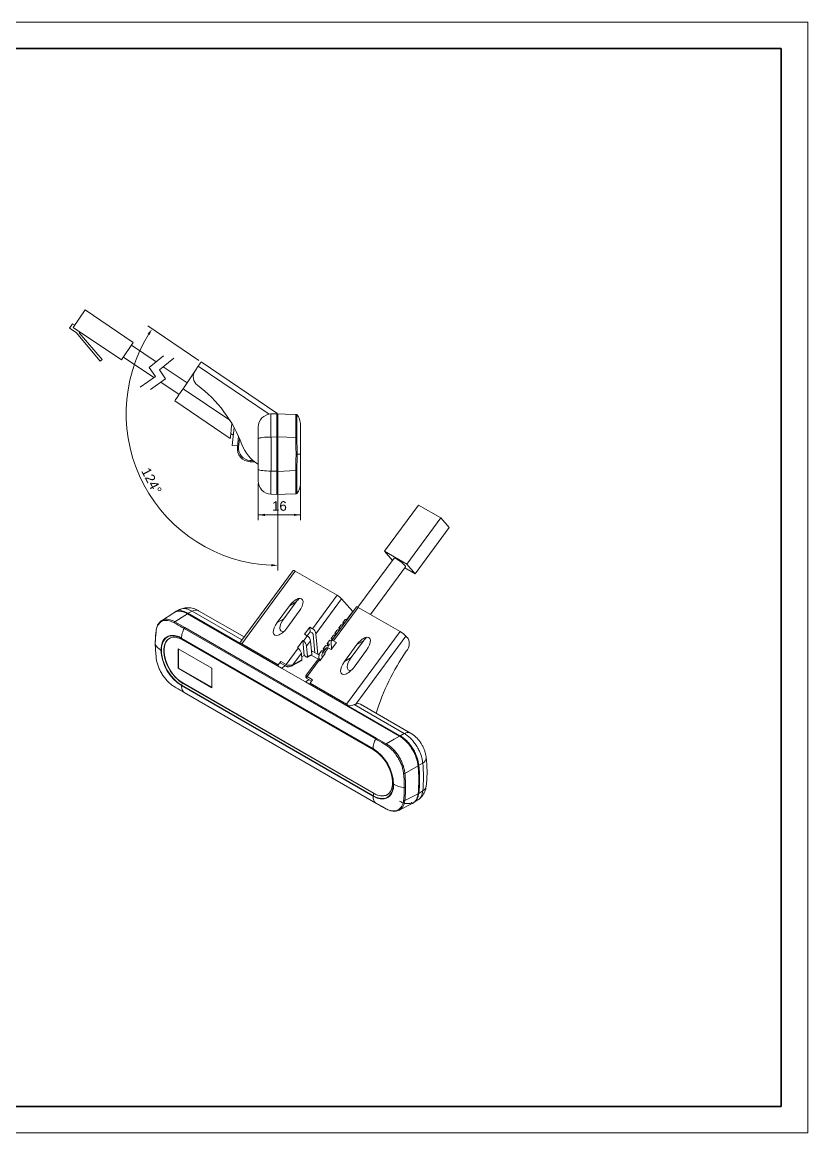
# Model space of a CAD drawing. Header units: millimetres. Extents: x -297 to 297, y -210 to 210.
# Drawn here: x 0 to 297, y -210 to 210 of the extents above; entities that cross this region are included whole.
import ezdxf

# ---------------------------------------------------------------- set-up
doc = ezdxf.new("R2010")
doc.units = ezdxf.units.MM
doc.layers.get('0').update_dxf_attribs({"lineweight": 20})
doc.layers.add('粗实线层', color=7, linetype='Continuous', lineweight=35)
doc.layers.add('细实线层', color=7, linetype='Continuous', lineweight=18)
doc.styles.add('标准', font='')
doc.styles.get('标准').set_extended_font_data('arial')
doc.dimstyles.new('标准$0', dxfattribs={"dimscale": 1.5, "dimtxt": 2.4, "dimasz": 2.5, "dimexe": 2, "dimexo": 1, "dimgap": 1.5, "dimtad": 1, "dimdec": 1, "dimdsep": 46, "dimtxsty": '标准', "dimcen": 2.5, "dimdle": 5, "dimclre": 256, "dimclrt": 7, "dimadec": 0, "dimazin": 0, "dimtfac": 0.714286, "dimtdec": 1, "dimtmove": 0, "dimatfit": 3, "dimfxl": 0, "dimtolj": 1, "dimarcsym": 0})

# ---------------------------------------------------------------- blocks, each defined once
blk = doc.blocks.new('*X5')
at = {"linetype": 'Continuous', "lineweight": 20}
for points in [[(89.24, 23.68), (91.74, 24.1), (91.74, 23.27)], [(105.24, 23.68), (102.74, 24.1), (102.74, 23.27)]]:
    blk.add_hatch(color=0, dxfattribs=at).paths.add_polyline_path(points, flags=0)
for p, q in [((89.24, 35.51), (89.24, 21.68)), ((105.24, 34.68), (105.24, 21.68))]:
    blk.add_line(p, q, dxfattribs=at)
at = {"color": 0, "linetype": 'Continuous', "lineweight": 20}
blk.add_line((89.24, 23.68), (105.24, 23.68), dxfattribs=at)
at = {"color": 7, "linetype": 'Continuous', "lineweight": 20, "insert": (97.24, 27.02), "char_height": 3.6, "width": 9.6366, "attachment_point": 5, "style": '标准'}
blk.add_mtext('16', dxfattribs=at)
blk = doc.blocks.new('$CAXA_FRAME_13B17AC1$')
at = {"layer": '粗实线层'}
for p, q in [((287, 200), (-287, 200)), ((287, -200), (287, 200)), ((-287, -200), (287, -200))]:
    blk.add_line(p, q, dxfattribs=at)
at = {"layer": '细实线层'}
for p, q in [((297, 210), (-297, 210)), ((297, -210), (297, 210)), ((-297, -210), (297, -210))]:
    blk.add_line(p, q, dxfattribs=at)

msp = doc.modelspace()

# ---------------------------------------------------------------- hatches: boundary and pattern name
at = {"linetype": 'Continuous'}
for points in [[(47.39, 92.14), (48.09, 91.69), (49.09, 94.01)], [(94.15, 5.06), (94.13, 4.23), (96.64, 4.59)]]:
    msp.add_hatch(color=7, dxfattribs=at).paths.add_polyline_path(points, flags=0)

# ---------------------------------------------------------------- linework, layer by layer
at = {"color": 7, "linetype": 'Continuous', "lineweight": 20}
for p, q in [((19.29, 94.57), (23.76, 101.2)), ((23.76, 101.2), (42, 88.9)), ((19.02, 95.96), (17.9, 94.3)), ((17.9, 94.3), (20.39, 92.62)), ((19.85, 95.4), (19.02, 95.96)), ((19.29, 94.57), (37.53, 82.27)), ((20.39, 92.62), (29.44, 81.82)), ((21.5, 92.48), (21.78, 92.89)), ((30.21, 82.46), (21.5, 92.48)), ((37.53, 82.27), (42, 88.9)), ((50.62, 81.52), (41.28, 87.82)), ((29.44, 81.82), (30.21, 82.46)), ((38.26, 83.35), (49.76, 75.59)), ((53.46, 83.77), (48, 79.44)), ((57.31, 82.91), (51.85, 78.57)), ((65.35, 78.15), (66.5, 79.86)), ((93.32, 61.77), (66.5, 79.86)), ((67.62, 81.51), (96.24, 62.21)), ((50.36, 76.01), (44.65, 71.95)), ((48, 79.44), (50.36, 76.01)), ((51.85, 78.57), (54.2, 75.15)), ((62.31, 73.64), (53.3, 79.72)), ((60.8, 71.4), (65.35, 78.15)), ((54.2, 75.15), (48.49, 71.08)), ((52.36, 73.83), (59.29, 69.16)), ((78.5, 59.46), (60.8, 71.4)), ((57.67, 66.76), (78.68, 52.59)), ((94.06, 61.85), (96.24, 61.93)), ((96.24, 61.93), (96.24, 62.21)), ((96.24, 61.93), (96.24, 53.21)), ((96.24, 61.93), (96.64, 61.93)), ((96.24, 61.54), (96.64, 61.54)), ((96.64, 61.93), (96.64, 53.21)), ((96.64, 61.54), (96.64, 53.17)), ((79.41, 49.96), (80.12, 56.71)), ((89.24, 56.85), (89.24, 52.49)), ((105.24, 57.68), (105.24, 46.68)), ((78.87, 54.41), (79.81, 53.77)), ((81.35, 49.31), (81.78, 53.39)), ((82.17, 52.5), (81.83, 49.26)), ((89.24, 40.88), (89.24, 52.49)), ((96.24, 53.21), (94.06, 53.11)), ((94.06, 53.11), (94.06, 40.25)), ((96.24, 53.21), (96.24, 40.16)), ((96.24, 53.17), (96.64, 53.17)), ((96.64, 40.15), (96.64, 53.21)), ((103.45, 52.92), (96.64, 53.21)), ((79.41, 49.96), (81.39, 49.75)), ((103.93, 46.68), (105.24, 46.68)), ((105.24, 35.68), (105.24, 46.68)), ((86.15, 44.29), (87.27, 44.25)), ((87.91, 43.73), (86.15, 43.79)), ((89.24, 40.88), (89.24, 36.51)), ((94.06, 40.25), (96.24, 40.16)), ((96.24, 40.19), (96.64, 40.19)), ((96.24, 40.16), (96.24, 31.44)), ((96.64, 40.15), (103.45, 40.44)), ((96.64, 40.15), (96.64, 31.43)), ((96.24, 31.44), (94.06, 31.51)), ((96.24, 31.82), (96.64, 31.82)), ((149.82, 27.41), (136.92, 9.92)), ((149.82, 27.41), (158.31, 22.51)), ((158.31, 22.51), (145.41, 5.02)), ((158.31, 22.51), (161.47, 18.92)), ((161.47, 18.92), (148.57, 1.43)), ((136.92, 9.92), (145.41, 5.02)), ((139.97, 6.46), (136.92, 9.92)), ((140.57, 7.28), (126.91, -11.25)), ((145.41, 5.02), (148.57, 1.43)), ((102.43, 2.7), (82.59, -24.22)), ((103.25, 2.41), (83.02, -25.03)), ((103.25, 2.41), (119.09, -6.73)), ((131.62, -13.97), (144.92, 4.07)), ((148.57, 1.43), (144.65, 3.7)), ((109.79, -19.36), (119.09, -6.73)), ((120.75, -8.02), (110.97, -21.28)), ((120.75, -8.02), (124.98, -12.82)), ((59.51, -12.14), (57.89, -12.96)), ((83.86, -22.49), (66.67, -12.57)), ((101.07, -10.66), (96.35, -17.06)), ((103.6, -9.2), (98.88, -15.6)), ((101.07, -10.66), (103.6, -9.2)), ((126.4, -11.09), (116.9, -23.97)), ((127.01, -11.31), (117.71, -23.93)), ((127.01, -11.31), (142.85, -20.45)), ((57.29, -13.31), (52.63, -16.37)), ((57.76, -16.77), (61.47, -18.96)), ((62.7, -13.85), (61.96, -13.5)), ((62.43, -13.7), (98.01, -34.24)), ((96.81, -33.54), (62.7, -13.85)), ((62.7, -13.85), (62.7, -13.86)), ((64.3, -12.74), (62.71, -13.54)), ((82.35, -24.88), (62.71, -13.54)), ((83.06, -23.57), (64.3, -12.74)), ((96.35, -17.06), (98.88, -15.6)), ((100.03, -19.19), (104.75, -12.79)), ((122.1, -15.91), (121.21, -17.1)), ((122.66, -15.97), (124.98, -12.82)), ((124.98, -12.82), (125.06, -12.91)), ((133.61, -61.06), (61.2, -19.26)), ((61.47, -18.96), (133.87, -60.75)), ((108.72, -18.74), (106.73, -21.44)), ((108.89, -20.49), (107.75, -22.03)), ((108.72, -18.74), (109.79, -19.36)), ((108.89, -20.49), (108.72, -18.74)), ((108.89, -20.49), (109.6, -20.89)), ((119.13, -19.86), (118.24, -21.05)), ((120.61, -17.89), (119.72, -19.07)), ((119.73, -19.93), (119.96, -19.62)), ((121.19, -17.95), (121.43, -17.63)), ((122.62, -47.89), (142.85, -20.45)), ((55.77, -22.95), (55.67, -23.01)), ((60.25, -22.93), (132.66, -64.73)), ((60.25, -23.1), (132.66, -64.9)), ((60.25, -23.1), (60.57, -23.56)), ((132.98, -65.36), (60.57, -23.56)), ((96.81, -33), (83.02, -25.03)), ((104.06, -26.58), (106.05, -23.87)), ((106.33, -24.04), (106.05, -23.87)), ((106.59, -29.54), (106.05, -23.87)), ((106.33, -24.04), (107.79, -22.06)), ((106.73, -21.44), (107.79, -22.06)), ((108.98, -23.98), (107.52, -25.96)), ((109.47, -29.06), (108.98, -23.98)), ((109.99, -21.53), (110.67, -28.54)), ((111.73, -29.15), (110.97, -21.28)), ((116.16, -23.81), (115.27, -25)), ((117.65, -21.84), (116.76, -23.02)), ((116.77, -27.24), (118.77, -24.54)), ((116.77, -24.62), (116.99, -26.94)), ((116.81, -23.9), (117.02, -23.61)), ((117.71, -23.93), (118.77, -24.54)), ((118.27, -21.91), (118.49, -21.62)), ((129.06, -23.9), (124.34, -30.3)), ((145.06, -22.16), (126.1, -47.88)), ((126.53, -25.36), (129.06, -23.9)), ((145.06, -22.16), (145.87, -23.08)), ((71.63, -34.32), (58.91, -26.98)), ((58.91, -26.98), (58.91, -34.32)), ((59.05, -27.06), (59.05, -34.24)), ((99.79, -32.92), (104.34, -26.74)), ((105.53, -28.66), (102.28, -33.07)), ((104.34, -26.74), (104.06, -26.58)), ((105.53, -28.66), (105.76, -31.12)), ((107.52, -25.96), (107.9, -29.93)), ((107.82, -30.15), (109.39, -29.27)), ((107.9, -29.93), (109.47, -29.06)), ((109.24, -29.36), (112.65, -31.32)), ((109.59, -27.92), (109.37, -28.07)), ((109.59, -27.92), (112.21, -29.43)), ((113.2, -27.76), (112.03, -29.32)), ((114.54, -28.77), (112.54, -31.47)), ((113.41, -30.3), (113.32, -29.3)), ((114.9, -26.67), (113.44, -28.66)), ((114.68, -25.79), (113.79, -26.97)), ((113.89, -27.86), (114.08, -27.59)), ((115.71, -26.63), (114.25, -28.61)), ((114.54, -28.77), (114.25, -28.61)), ((115.35, -25.88), (115.55, -25.6)), ((115.71, -26.63), (116.77, -27.24)), ((126.53, -25.36), (121.81, -31.76)), ((125.49, -33.88), (130.2, -27.48)), ((96.81, -33), (97.75, -31.74)), ((96.81, -33.54), (96.81, -33)), ((96.81, -33.55), (96.81, -33.54)), ((97.69, -32.39), (99.73, -33.57)), ((97.75, -31.74), (99.79, -32.92)), ((99.46, -33.42), (98.01, -34.24)), ((102.17, -33.3), (105.68, -31.34)), ((102.28, -33.07), (105.76, -31.12)), ((105.66, -30.06), (106.59, -29.54)), ((107.58, -30.12), (106.59, -29.54)), ((111.45, -31.36), (107.44, -36.8)), ((112.26, -31.31), (107.71, -37.49)), ((112.54, -31.47), (112.26, -31.31)), ((121.81, -31.76), (124.34, -30.3)), ((59.05, -34.24), (58.91, -34.32)), ((58.91, -34.32), (71.63, -41.67)), ((59.05, -34.24), (71.63, -41.51)), ((71.63, -41.67), (71.63, -34.32)), ((98.01, -34.24), (107.06, -39.46)), ((107.71, -37.49), (109.75, -38.67)), ((60.57, -39.9), (60.25, -40.73)), ((132.66, -82.53), (60.25, -40.73)), ((60.25, -40.9), (132.66, -82.7)), ((60.68, -39.84), (60.57, -39.9)), ((60.57, -39.9), (132.98, -81.7)), ((60.67, -39.84), (133.08, -81.64)), ((108.5, -38.63), (107.06, -39.46)), ((107.06, -39.46), (142.63, -60)), ((107.65, -38.14), (109.39, -39.15)), ((108.82, -40.33), (108.69, -40.41)), ((109.75, -38.67), (108.82, -39.93)), ((108.82, -39.93), (108.82, -40.48)), ((122.62, -47.89), (108.82, -39.93)), ((142.93, -60.17), (108.82, -40.48)), ((108.82, -40.48), (108.82, -40.48)), ((61.2, -43.47), (133.61, -85.27)), ((61.22, -43.48), (133.65, -85.29)), ((142.92, -59.84), (123.28, -48.51)), ((144.41, -58.99), (125.53, -48.09)), ((146.79, -58.81), (127.94, -47.94)), ((133.87, -60.75), (137.66, -62.9)), ((142.92, -59.84), (144.41, -58.99)), ((132.66, -64.9), (132.98, -65.36)), ((149.64, -71.17), (144.68, -74.1)), ((151.42, -70.17), (149.93, -71.01)), ((132.98, -81.7), (132.66, -82.53)), ((138.08, -82.13), (138.18, -82.07)), ((144.68, -84.3), (149.64, -81.83)), ((149.51, -82.16), (149.66, -81.48)), ((149.93, -81.66), (151.42, -80.68)), ((142.5, -87.98), (147.45, -85.49)), ((148.07, -85.13), (149.6, -84.13))]:
    msp.add_line(p, q, dxfattribs=at)
at = {"color": 7, "linetype": 'Continuous', "lineweight": 15}
for p, q in [((66.79, 82.07), (47.43, 95.13)), ((96.64, 39.15), (96.64, 2.59))]:
    msp.add_line(p, q, dxfattribs=at)
at = {"color": 7, "linetype": 'Continuous', "lineweight": 20}
for points in [[(66.5, 79.86), (66.72, 80.18), (66.93, 80.49), (67.12, 80.78), (67.29, 81.03), (67.43, 81.23), (67.54, 81.39), (67.6, 81.48), (67.62, 81.51)], [(57.67, 66.76), (57.71, 66.81), (57.82, 66.98), (58.01, 67.26), (58.27, 67.64), (58.58, 68.12), (58.96, 68.67), (59.38, 69.29), (59.83, 69.96), (60.31, 70.67), (60.8, 71.4)], [(96.64, 61.93), (99.47, 61.83), (103.46, 61.7)], [(79.27, 58.21), (79.24, 58), (79.15, 57.12), (79.06, 56.27), (78.98, 55.48), (78.9, 54.76), (78.84, 54.13), (78.78, 53.59), (78.74, 53.16), (78.7, 52.84), (78.68, 52.65), (78.68, 52.59)], [(94.06, 53.11), (93.22, 53.1), (92.4, 53.07), (91.64, 53.02), (90.95, 52.96), (90.36, 52.88), (89.88, 52.79), (89.53, 52.7), (89.31, 52.59), (89.24, 52.49)], [(94.06, 40.25), (93.22, 40.27), (92.4, 40.3), (91.64, 40.34), (90.95, 40.41), (90.36, 40.48), (89.88, 40.57), (89.53, 40.67), (89.31, 40.77), (89.24, 40.88)], [(103.46, 31.67), (99.47, 31.53), (96.64, 31.43)], [(140.57, 7.28), (140.64, 7.31), (140.87, 7.28), (141.22, 7.13), (141.68, 6.89)], [(141.68, 6.89), (142.21, 6.56), (142.78, 6.17), (143.34, 5.75), (143.87, 5.33), (144.32, 4.92), (144.66, 4.57), (144.87, 4.3), (144.94, 4.12), (144.92, 4.07)], [(62.43, -13.7), (60.49, -14.98), (57.76, -16.77)], [(119.84, -19.98), (119.62, -19.89), (119.31, -19.82), (119.14, -19.85), (119.13, -19.86)], [(120.43, -19.18), (120.21, -19.1), (119.9, -19.03), (119.74, -19.06), (119.71, -19.21), (119.84, -19.45), (120.04, -19.71)], [(121.89, -17.2), (121.66, -17.11), (121.34, -17.05), (121.2, -17.12), (121.22, -17.31), (121.42, -17.62), (121.51, -17.72)], [(60.25, -22.93), (59.41, -22.5), (58.67, -22.21), (58.04, -22.03), (57.56, -21.93), (57.08, -21.88), (56.63, -21.88), (56.12, -21.92), (55.63, -22.02), (55.17, -22.18), (54.74, -22.39), (53.96, -23), (53.32, -23.83), (53.1, -24.24), (52.92, -24.69), (52.76, -25.17), (52.6, -25.87), (52.5, -26.63), (52.47, -27.42)], [(60.25, -22.93), (58.73, -22.23), (57.27, -21.9), (55.93, -21.95), (54.75, -22.39), (53.78, -23.19), (53.06, -24.33), (52.62, -25.76), (52.47, -27.42)], [(60.25, -40.73), (59.25, -40.08), (58.27, -39.29), (57.33, -38.38), (56.43, -37.35), (55.6, -36.23), (54.85, -35.03), (54.19, -33.79), (53.64, -32.51), (53.19, -31.22), (52.87, -29.94), (52.68, -28.7), (52.61, -27.51), (52.68, -26.39), (52.87, -25.37), (53.19, -24.47), (53.64, -23.69), (54.19, -23.05), (54.85, -22.56), (55.6, -22.24), (56.43, -22.07), (57.33, -22.08), (58.27, -22.26), (59.25, -22.6), (60.25, -23.1)], [(60.57, -23.56), (59.61, -23.08), (58.66, -22.76), (57.75, -22.61), (56.9, -22.62), (56.11, -22.81), (55.4, -23.17), (54.79, -23.68), (54.29, -24.34), (53.9, -25.14), (53.64, -26.07), (53.51, -27.1), (53.51, -28.21), (53.64, -29.39), (53.9, -30.62), (54.29, -31.86), (54.79, -33.1), (55.4, -34.32), (56.11, -35.49), (56.9, -36.59), (57.75, -37.6), (58.66, -38.5), (59.61, -39.27), (60.57, -39.9)], [(55.82, -22.93), (55.51, -23.11), (54.9, -23.63), (54.4, -24.29), (54.01, -25.09), (53.75, -26.01), (53.62, -27.04), (53.62, -28.15), (53.75, -29.33), (54.01, -30.56), (54.4, -31.8), (54.9, -33.04), (55.51, -34.26), (56.21, -35.43), (57, -36.53), (57.86, -37.53), (58.77, -38.43), (59.71, -39.2), (60.67, -39.84)], [(116.22, -25.21), (115.78, -25.03), (115.46, -24.95), (115.29, -24.98), (115.26, -25.13), (115.39, -25.38), (115.66, -25.72), (115.72, -25.79)], [(116.92, -23.94), (116.66, -23.84), (116.35, -23.76), (116.18, -23.8), (116.16, -23.81)], [(117.5, -23.15), (117.26, -23.05), (116.94, -22.97), (116.77, -23.01), (116.75, -23.15), (116.87, -23.4), (117.1, -23.7)], [(118.38, -21.96), (118.14, -21.87), (117.83, -21.79), (117.66, -21.83), (117.65, -21.84)], [(118.97, -21.17), (118.73, -21.08), (118.42, -21), (118.25, -21.04), (118.23, -21.18), (118.35, -21.43), (118.57, -21.71)], [(114, -27.91), (113.71, -27.79), (113.39, -27.71), (113.21, -27.75), (113.2, -27.76)], [(114.58, -27.12), (114.3, -27), (113.98, -26.92), (113.8, -26.96), (113.78, -27.1), (113.9, -27.36), (114.16, -27.68)], [(115.63, -26.01), (115.19, -25.82), (114.87, -25.74), (114.69, -25.77), (114.68, -25.79)], [(115.63, -26.01), (116.01, -25.49), (116.22, -25.21)], [(99.79, -32.92), (99.71, -33.05), (99.65, -33.19), (99.63, -33.33), (99.65, -33.45), (99.69, -33.54), (99.73, -33.57)], [(107.71, -37.49), (107.63, -37.62), (107.57, -37.77), (107.55, -37.9), (107.57, -38.02), (107.61, -38.11), (107.65, -38.14)], [(137.66, -62.9), (140.57, -61.2), (142.63, -60)], [(132.66, -64.9), (133.65, -65.55), (134.63, -66.34), (135.58, -67.25), (136.48, -68.28), (137.31, -69.4), (138.06, -70.6), (138.72, -71.84), (139.27, -73.12), (139.71, -74.41), (140.03, -75.69), (140.23, -76.94), (140.29, -78.12), (140.23, -79.24), (140.03, -80.26), (139.71, -81.16), (139.27, -81.94), (138.72, -82.58), (138.06, -83.07), (137.31, -83.4), (136.48, -83.56), (135.58, -83.55), (134.63, -83.37), (133.65, -83.03), (132.66, -82.53)], [(132.98, -81.7), (133.94, -82.18), (134.89, -82.5), (135.8, -82.65), (136.66, -82.63), (137.45, -82.45), (138.15, -82.09), (138.76, -81.58), (139.26, -80.92), (139.65, -80.11), (139.91, -79.19), (140.04, -78.16), (140.04, -77.05), (139.91, -75.87), (139.65, -74.64), (139.26, -73.4), (138.76, -72.15), (138.15, -70.94), (137.45, -69.77), (136.66, -68.67), (135.8, -67.66), (134.89, -66.76), (133.94, -65.99), (132.98, -65.36)], [(132.66, -82.7), (133.5, -83.13), (134.24, -83.42), (134.87, -83.6), (135.35, -83.7), (135.82, -83.75), (136.28, -83.75), (136.79, -83.71), (137.28, -83.61), (137.73, -83.45), (138.17, -83.24), (138.95, -82.63), (139.58, -81.8), (139.8, -81.39), (139.99, -80.94), (140.15, -80.46), (140.31, -79.76), (140.4, -79), (140.44, -78.21)]]:
    msp.add_lwpolyline(points, dxfattribs=at)
at = {"color": 7, "linetype": 'Continuous', "lineweight": 15}
msp.add_arc((96.64, 61.94), 57.35, 148.4977, 267.5023, dxfattribs=at)
at = {"color": 7, "linetype": 'Continuous', "lineweight": 20}
for centre, radius, start, end in [((68.67, 75.92), 4, 146, 233.0865), ((36.24, 32.74), 50, 20.5808, 53.0865), ((94.24, 56.85), 5, 92, 180), ((103.45, 61.2), 0.5, 29.774, 87.9998), ((103.51, 50.66), 2.27, 80.64, 91.4172), ((86.32, 48.79), 5, 174, 268), ((85.12, 81.74), 32.65, 263.36, 264.2069), ((86.3, 48.79), 4.5, 174, 268), ((97.09, 55.59), 15, 200.5808, 238.437), ((89.73, 44.04), 3.59, 176.013, 183.987), ((103.51, 42.71), 2.27, 268.5828, 279.36), ((94.24, 36.51), 5, 180, 268), ((103.45, 32.17), 0.5, 272.0002, 330.226), ((102.47, 1.49), 1.21, 49.5585, 91.4913), ((115.25, -13.39), 7.69, 44.3155, 59.9754), ((65.65, -14.77), 2.44, 65.0348, 123.5707), ((126.42, -12), 0.91, 49.559, 91.4906), ((58.18, -17.41), 0.774, 123.6044, 159.5441), ((122.34, -16.62), 0.741, 54.4612, 108.8378), ((50.83, -20.09), 0.216, 162.9458, 205.7629), ((120.84, -18.69), 0.832, 56.4085, 106.1163), ((137.72, -29.32), 10.25, 44.3154, 59.9754), ((54.57, -23.29), 4.64, 203.0474, 243.0674), ((141.99, -25.01), 4.33, 318.2337, 26.4682), ((69.28, -26.7), 16.83, 182.4713, 237.5287), ((214.19, -75.85), 84, 145.1889, 163.0363), ((102.03, -33.09), 0.246, 303.1304, 6.1751), ((126.96, -49.84), 2.14, 62.5893, 113.7825), ((145.76, -61.02), 2.44, 65.0076, 123.5729), ((138.1, -63.54), 0.781, 124.3996, 159.9567), ((123.62, -78.93), 16.83, 2.4713, 57.5287), ((101.72, -76.5), 48.22, 353.651, 6.349), ((99.35, -76.31), 50.6, 357.7101, 6.1608), ((102, -76.34), 48.22, 353.6588, 6.3412), ((150.55, -68.13), 2.22, 293.2228, 357.7992), ((103.56, -75.42), 48.15, 353.7397, 6.2603), ((144.28, -73.28), 0.912, 264.6653, 296.1562), ((145.56, -68.84), 10.68, 241.3338, 264.0734), ((150.18, -78.38), 2.61, 298.3666, 350.9194), ((135.99, -77.62), 4.96, 234.1021, 296.8681), ((137.51, -87.28), 0.171, 213.8427, 242.8316), ((144.38, -83.68), 0.686, 253.9929, 295.7131)]:
    msp.add_arc(centre, radius, start, end, dxfattribs=at)
for centre, major_axis, ratio, start_param, end_param in [((102.91, -11.73), (2.84, 3.62), 0.457787, 4.777602, 7.919195), ((105.44, -10.27), (2.84, 3.62), 0.457787, 1.253139, 1.636009), ((100.72, -16.66), (2.84, 3.62), 0.457787, 1.636009, 3.589513), ((98.19, -18.12), (2.84, 3.62), 0.457787, 1.636009, 4.777602), ((109.64, -21.33), (-0.266, 0.461), 0.513059, 3.986786, 5.557582), ((109.91, -20.66), (-0.8, 1.38), 0.513059, 3.986786, 5.557582), ((85.14, -24.12), (2.76, 0.89), 0.450656, 2.583067, 3.039651), ((83.02, -27), (-0.8, 2.08), 0.558015, 5.678213, 6.168132), ((106.46, -25.34), (-0.8, 1.38), 0.513059, 3.986786, 5.557582), ((107.92, -23.36), (-0.8, 1.38), 0.513059, 3.986786, 5.557582), ((117.83, -25.23), (-0.8, 1.38), 0.513059, 5.557582, 7.128378), ((128.37, -26.42), (2.84, 3.62), 0.457787, 4.777602, 7.919195), ((130.9, -24.96), (2.84, 3.62), 0.457787, 1.253139, 1.636009), ((104.47, -28.05), (-0.8, 1.38), 0.513059, 3.986786, 5.557582), ((109.11, -28.86), (-0.285, 0.413), 0.514213, 3.091953, 3.886314), ((114.38, -29.92), (-0.8, 1.38), 0.513059, 5.557582, 7.128378), ((115.84, -27.94), (-0.8, 1.38), 0.513059, 5.557582, 6.504084), ((97.95, -31.96), (0.252, 0.432), 0.580397, 1.381374, 3.144238), ((101.22, -32.45), (1.78, 0.01), 0.43087, 3.777678, 5.348475), ((105.41, -30.92), (-0.285, 0.413), 0.514213, 3.091953, 3.886314), ((107.55, -29.73), (-0.285, 0.413), 0.514213, 2.315518, 3.886314), ((112.39, -32.62), (-0.8, 1.38), 0.513059, 5.557582, 6.504084), ((118.56, -27.06), (6.31, 3.64), 0.388202, 2.733684, 3.38051), ((123.65, -32.82), (2.84, 3.62), 0.457787, 1.636009, 4.777602), ((126.18, -31.36), (2.84, 3.62), 0.457787, 1.636009, 3.589513), ((109.14, -37.02), (1.78, 0.01), 0.43087, 2.831176, 3.777678), ((122.62, -49.86), (-0.8, 2.08), 0.558015, 5.188295, 5.678213), ((124.74, -46.98), (2.76, 0.89), 0.450656, 4.019488, 4.854998)]:
    msp.add_ellipse(centre, major_axis=major_axis, ratio=ratio, start_param=start_param, end_param=end_param, dxfattribs=at)
for points, knots in [([(94.06, 61.85), (94.05, 61.85), (94.05, 61.8), (94.03, 61.64), (94.03, 61.57), (94.03, 61.41), (94.02, 61.31), (94.02, 60.99), (94.01, 60.73), (94.01, 60.27), (94.01, 60.1), (94.01, 59.75), (94.01, 59.55), (94.01, 58.96), (94.01, 58.52), (94.01, 57.82), (94.01, 57.57), (94.02, 57.07), (94.02, 56.8), (94.03, 56.01), (94.03, 55.46), (94.05, 54.31), (94.05, 53.72), (94.06, 53.11)], [0, 0, 0, 0, 285.45009, 285.45009, 428.175136, 428.175136, 570.900181, 570.900181, 856.350271, 856.350271, 999.075317, 999.075317, 1141.800362, 1141.800362, 1427.250452, 1427.250452, 1569.975497, 1569.975497, 1712.700543, 1712.700543, 1998.150633, 1998.150633, 2283.600724, 2283.600724, 2283.600724, 2283.600724]), ([(103.45, 52.92), (103.45, 53.48), (103.44, 54.59), (103.44, 56.16), (103.43, 57.61), (103.43, 58.88), (103.44, 59.95), (103.44, 60.79), (103.45, 61.34), (103.46, 61.64), (103.46, 61.68), (103.46, 61.7)], [0, 0, 0, 0, 236.546236, 473.090669, 709.657333, 946.22308, 1179.20179, 1415.53971, 1651.878382, 1841.584148, 2031.290586, 2031.290586, 2031.290586, 2031.290586]), ([(103.89, 61.51), (103.86, 61.53), (103.81, 61.59), (103.72, 61.64), (103.62, 61.68), (103.55, 61.69), (103.52, 61.69)], [0, 0, 0, 0, 249.279926, 498.562269, 747.842108, 997.122821, 997.122821, 997.122821, 997.122821]), ([(103.88, 61.44), (103.88, 61.42), (103.88, 61.38), (103.87, 61.08), (103.87, 60.55), (103.86, 59.73), (103.86, 58.68), (103.86, 57.45), (103.87, 56.05), (103.87, 54.52), (103.88, 53.44), (103.88, 52.9)], [0, 0, 0, 0, 192.154914, 387.731886, 625.475244, 869.992985, 1107.467951, 1345.215852, 1589.729198, 1827.728247, 2072.456945, 2072.456945, 2072.456945, 2072.456945]), ([(103.89, 61.51), (103.89, 61.51), (103.88, 61.51), (103.87, 61.48), (103.88, 61.46), (103.88, 61.44)], [0, 0, 0, 0, 0.008951, 150.169871, 796.341924, 796.341924, 796.341924, 796.341924]), ([(103.89, 61.51), (104.08, 61.25), (104.47, 60.72), (104.89, 59.79), (105.18, 58.78), (105.22, 58.05), (105.24, 57.68)], [0, 0, 0, 0, 234.546924, 469.09383, 731.515273, 993.936698, 993.936698, 993.936698, 993.936698]), ([(103.53, 46.69), (103.51, 47.73), (103.46, 49.82), (103.46, 51.89), (103.45, 52.92)], [0, 0, 0, 0, 276.186576, 553.472672, 553.472672, 553.472672, 553.472672]), ([(103.88, 52.9), (103.88, 51.87), (103.88, 49.8), (103.91, 47.72), (103.93, 46.68), (103.93, 46.68)], [0, 0, 0, 0, 274.269469, 549.618284, 549.623576, 549.623576, 549.623576, 549.623576]), ([(103.45, 40.44), (103.46, 41.48), (103.46, 43.56), (103.51, 45.65), (103.53, 46.69)], [0, 0, 0, 0, 277.284122, 555.643322, 555.643322, 555.643322, 555.643322]), ([(103.93, 46.68), (103.9, 46.68), (103.86, 46.69), (103.76, 46.69), (103.65, 46.69), (103.57, 46.69), (103.53, 46.69)], [0, 0, 0, 0, 248.280578, 496.564631, 744.848488, 993.133439, 993.133439, 993.133439, 993.133439]), ([(103.93, 46.68), (103.93, 46.68), (103.91, 45.65), (103.88, 43.57), (103.88, 41.51), (103.88, 40.47)], [0, 0, 0, 0, 0.005316, 275.433219, 552.04745, 552.04745, 552.04745, 552.04745]), ([(94.06, 40.25), (94.05, 39.65), (94.05, 39.06), (94.03, 38.21), (94.03, 37.93), (94.03, 37.37), (94.02, 37.1), (94.02, 36.3), (94.01, 35.8), (94.01, 35.09), (94.01, 34.86), (94.01, 34.42), (94.01, 34.21), (94.01, 33.61), (94.01, 33.26), (94.01, 32.8), (94.01, 32.65), (94.02, 32.39), (94.02, 32.27), (94.03, 31.95), (94.03, 31.79), (94.05, 31.57), (94.05, 31.52), (94.06, 31.51)], [0, 0, 0, 0, 279.340234, 279.340234, 419.010351, 419.010351, 558.680467, 558.680467, 838.020701, 838.020701, 977.690818, 977.690818, 1117.360935, 1117.360935, 1396.701169, 1396.701169, 1536.371285, 1536.371285, 1676.041402, 1676.041402, 1955.381636, 1955.381636, 2234.72187, 2234.72187, 2234.72187, 2234.72187]), ([(103.46, 31.67), (103.46, 31.7), (103.46, 31.76), (103.45, 32.19), (103.44, 32.88), (103.44, 33.82), (103.43, 34.99), (103.44, 36.34), (103.44, 37.84), (103.45, 39.23), (103.45, 40.12), (103.45, 40.44)], [0, 0, 0, 0, 244.426537, 488.85154, 733.29807, 977.744269, 1221.954921, 1466.165686, 1710.22143, 1954.278869, 2098.177089, 2098.177089, 2098.177089, 2098.177089]), ([(103.88, 40.47), (103.88, 40.15), (103.87, 39.31), (103.87, 37.96), (103.86, 36.5), (103.86, 35.18), (103.86, 34.05), (103.87, 33.13), (103.87, 32.46), (103.88, 32.02), (103.88, 31.95), (103.88, 31.92)], [0, 0, 0, 0, 141.731601, 378.542806, 622.036609, 858.798843, 1102.29295, 1339.453377, 1583.408774, 1821.00256, 2065.297421, 2065.297421, 2065.297421, 2065.297421]), ([(103.89, 31.86), (104.08, 32.12), (104.47, 32.65), (104.89, 33.57), (105.18, 34.59), (105.22, 35.32), (105.24, 35.68)], [0, 0, 0, 0, 239.81049, 479.62096, 747.931513, 1016.242046, 1016.242046, 1016.242046, 1016.242046]), ([(103.52, 31.67), (103.55, 31.68), (103.62, 31.68), (103.72, 31.72), (103.81, 31.78), (103.86, 31.83), (103.89, 31.86)], [0, 0, 0, 0, 254.037131, 508.073371, 762.112162, 1016.148492, 1016.148492, 1016.148492, 1016.148492]), ([(103.88, 31.92), (103.88, 31.92), (103.88, 31.9), (103.86, 31.86), (103.89, 31.86), (103.89, 31.86)], [0, 0, 0, 0, 152.609276, 809.325794, 809.334892, 809.334892, 809.334892, 809.334892]), ([(57.56, -13.18), (57.64, -13.12), (57.97, -12.85), (58.71, -12.63), (59.74, -12.54), (60.87, -12.73), (61.87, -13.09), (62.49, -13.42), (62.71, -13.54)], [0, 0, 0, 0, 67.416568, 282.700522, 497.985082, 713.242491, 928.500426, 1048.381577, 1048.381577, 1048.381577, 1048.381577]), ([(66.67, -12.58), (66.53, -12.5), (66.08, -12.22), (65.25, -11.88), (64.22, -11.57), (63.18, -11.41), (62.15, -11.4), (61.16, -11.54), (60.27, -11.78), (59.75, -12.04), (59.52, -12.15)], [0, 0, 0, 0, 89.510552, 305.827656, 512.946462, 713.758714, 910.432946, 1102.65848, 1291.982072, 1435.337863, 1435.337863, 1435.337863, 1435.337863]), ([(64.3, -12.74), (63.91, -12.54), (63.13, -12.12), (61.99, -11.8), (60.9, -11.73), (60.07, -11.86), (59.66, -12.09), (59.53, -12.17)], [0, 0, 0, 0, 199.6028, 404.987326, 604.630623, 810.061353, 903.007822, 903.007822, 903.007822, 903.007822]), ([(52.67, -16.35), (52.58, -16.4), (52.27, -16.58), (51.83, -17.02), (51.35, -17.68), (50.98, -18.46), (50.73, -19.27), (50.66, -19.85), (50.62, -20.1)], [0, 0, 0, 0, 70.522417, 256.953093, 445.760483, 635.825439, 828.705451, 978.409881, 978.409881, 978.409881, 978.409881]), ([(57.46, -17.14), (56.84, -16.84), (55.84, -16.36), (54.54, -16.19), (53.54, -16.27), (52.65, -16.61), (51.89, -17.19), (51.29, -17.99), (50.85, -18.98), (50.71, -19.78), (50.64, -20.18)], [0, 0, 0, 0, 239.570184, 388.883253, 538.192148, 685.24673, 834.556824, 983.868794, 1133.322558, 1282.780036, 1282.780036, 1282.780036, 1282.780036]), ([(52.66, -16.36), (52.72, -16.31), (53.03, -16.07), (53.73, -15.86), (54.75, -15.75), (55.8, -15.92), (56.81, -16.26), (57.44, -16.6), (57.76, -16.77)], [0, 0, 0, 0, 46.690164, 252.36104, 460.997385, 669.634395, 837.104422, 1004.575043, 1004.575043, 1004.575043, 1004.575043]), ([(62.43, -13.7), (62.04, -13.5), (61.24, -13.08), (60.08, -12.77), (58.99, -12.71), (58.04, -12.87), (57.53, -13.18), (57.29, -13.32)], [0, 0, 0, 0, 182.868181, 365.735394, 548.608374, 731.481617, 885.318879, 885.318879, 885.318879, 885.318879]), ([(50.61, -20.42), (50.58, -20.69), (50.44, -21.61), (50.35, -23.13), (50.31, -24.44), (50.29, -25.06)], [0, 0, 0, 0, 94.807494, 327.384469, 536.389872, 536.389872, 536.389872, 536.389872]), ([(50.64, -20.18), (50.56, -20.98), (50.39, -22.57), (50.31, -24.25), (50.3, -25.1), (50.3, -25.1)], [0, 0, 0, 0, 198.411039, 397.602894, 397.606723, 397.606723, 397.606723, 397.606723]), ([(61.2, -19.26), (61.2, -19.26), (60.97, -19.12), (59.73, -18.42), (58.48, -17.72), (57.46, -17.14)], [0, 0, 0, 0, 0.006851, 114.943982, 609.541123, 609.541123, 609.541123, 609.541123]), ([(61.2, -19.26), (60.95, -19.85), (60.55, -20.77), (60.29, -22.02), (60.26, -22.63), (60.25, -22.93)], [0, 0, 0, 0, 289.336286, 451.718026, 614.099754, 614.099754, 614.099754, 614.099754]), ([(61.2, -19.26), (61.22, -19.23), (61.26, -19.17), (61.32, -19.08), (61.4, -19.01), (61.45, -18.98), (61.47, -18.96)], [0, 0, 0, 0, 201.020698, 402.043344, 603.063971, 804.085303, 804.085303, 804.085303, 804.085303]), ([(50.3, -25.1), (50.3, -25.1), (50.31, -25.94), (50.39, -27.66), (50.56, -29.44), (50.64, -30.33)], [0, 0, 0, 0, 0.004058, 210.252731, 421.406991, 421.406991, 421.406991, 421.406991]), ([(50.64, -30.33), (50.67, -30.61), (50.77, -31.36), (51.09, -32.64), (51.62, -34.14), (52.32, -35.61), (53.16, -37.02), (54.12, -38.33), (55.18, -39.49), (56.3, -40.5), (57.07, -41), (57.46, -41.25)], [0, 0, 0, 0, 116.332376, 313.440909, 510.545254, 707.632821, 904.718363, 1102.155419, 1299.595051, 1497.341088, 1695.106005, 1695.106005, 1695.106005, 1695.106005]), ([(99.73, -33.57), (99.8, -33.61), (99.99, -33.7), (100.37, -33.76), (100.86, -33.74), (101.39, -33.63), (101.83, -33.47), (102.08, -33.34), (102.17, -33.3)], [0, 0, 0, 0, 177.346455, 475.314801, 814.877372, 1212.084404, 1677.157886, 1916.596226, 1916.596226, 1916.596226, 1916.596226]), ([(107.45, -36.8), (107.4, -36.88), (107.28, -37.04), (107.2, -37.36), (107.24, -37.7), (107.41, -37.98), (107.58, -38.09), (107.65, -38.14)], [0, 0, 0, 0, 352.401845, 745.205914, 1099.931203, 1458.568505, 1727.562824, 1727.562824, 1727.562824, 1727.562824]), ([(57.46, -41.25), (57.7, -41.39), (58.95, -42.12), (60.21, -42.87), (61.2, -43.47), (61.2, -43.47)], [0, 0, 0, 0, 138.517753, 734.594868, 734.603125, 734.603125, 734.603125, 734.603125]), ([(61.2, -43.47), (60.95, -43.17), (60.55, -42.71), (60.29, -41.76), (60.26, -41.19), (60.25, -40.9)], [0, 0, 0, 0, 351.611976, 548.94417, 746.27635, 746.27635, 746.27635, 746.27635]), ([(133.61, -61.06), (133.36, -61.65), (132.96, -62.57), (132.7, -63.82), (132.67, -64.43), (132.66, -64.73)], [0, 0, 0, 0, 685.154739, 1069.678298, 1454.201829, 1454.201829, 1454.201829, 1454.201829]), ([(137.37, -63.27), (137.13, -63.13), (135.88, -62.4), (134.64, -61.64), (133.61, -61.06), (133.61, -61.06)], [0, 0, 0, 0, 277.328173, 1470.74182, 1470.758352, 1470.758352, 1470.758352, 1470.758352]), ([(133.61, -61.06), (133.63, -61.03), (133.66, -60.96), (133.73, -60.88), (133.8, -60.81), (133.84, -60.77), (133.87, -60.75)], [0, 0, 0, 0, 476.228146, 952.460503, 1428.690723, 1904.920508, 1904.920508, 1904.920508, 1904.920508]), ([(137.66, -62.9), (138.06, -63.15), (138.86, -63.65), (140.02, -64.67), (141.12, -65.86), (142.12, -67.2), (142.98, -68.65), (143.7, -70.17), (144.24, -71.72), (144.55, -73.04), (144.65, -73.81), (144.68, -74.1)], [0, 0, 0, 0, 485.03941, 970.075779, 1455.154863, 1940.233291, 2424.8443, 2909.455535, 3393.759145, 3878.066119, 4163.617387, 4163.617387, 4163.617387, 4163.617387]), ([(149.64, -71.17), (149.57, -70.68), (149.43, -69.69), (148.98, -68.15), (148.36, -66.61), (147.57, -65.11), (146.64, -63.71), (145.6, -62.42), (144.48, -61.31), (143.47, -60.51), (142.86, -60.14), (142.63, -60)], [0, 0, 0, 0, 500.806199, 1001.610919, 1502.431148, 2003.250614, 2503.805236, 3004.359028, 3504.850562, 4005.343786, 4283.614018, 4283.614018, 4283.614018, 4283.614018]), ([(142.92, -59.84), (143.35, -60.09), (143.77, -60.38), (144.4, -60.87), (144.6, -61.05), (145.01, -61.41), (145.22, -61.61), (145.82, -62.21), (146.2, -62.65), (146.74, -63.34), (146.92, -63.58), (147.26, -64.07), (147.43, -64.32), (147.91, -65.08), (148.2, -65.6), (148.59, -66.41), (148.72, -66.68), (148.95, -67.23), (149.06, -67.5), (149.36, -68.32), (149.52, -68.87), (149.78, -69.95), (149.88, -70.49), (149.93, -71.01)], [0, 0, 0, 0, 638.668535, 638.668535, 958.002803, 958.002803, 1277.337071, 1277.337071, 1916.005606, 1916.005606, 2235.339873, 2235.339873, 2554.674141, 2554.674141, 3193.342676, 3193.342676, 3512.676944, 3512.676944, 3832.011212, 3832.011212, 4470.679747, 4470.679747, 5109.348282, 5109.348282, 5109.348282, 5109.348282]), ([(149.66, -70.88), (149.61, -70.38), (149.52, -69.87), (149.33, -69.1), (149.26, -68.84), (149.1, -68.31), (149.02, -68.04), (148.73, -67.25), (148.51, -66.73), (148.13, -65.96), (147.99, -65.71), (147.71, -65.2), (147.56, -64.95), (147.1, -64.22), (146.78, -63.75), (146.25, -63.09), (146.07, -62.87), (145.71, -62.45), (145.52, -62.25), (144.94, -61.67), (144.55, -61.32), (143.75, -60.68), (143.34, -60.4), (142.93, -60.17)], [0, 0, 0, 0, 651.178965, 651.178965, 976.768448, 976.768448, 1302.35793, 1302.35793, 1953.536896, 1953.536896, 2279.126378, 2279.126378, 2604.715861, 2604.715861, 3255.894826, 3255.894826, 3581.484309, 3581.484309, 3907.073791, 3907.073791, 4558.252756, 4558.252756, 5209.431722, 5209.431722, 5209.431722, 5209.431722]), ([(151.42, -70.17), (151.37, -69.65), (151.29, -69.11), (151.1, -68.3), (151.03, -68.03), (150.87, -67.48), (150.78, -67.2), (150.49, -66.37), (150.26, -65.82), (149.87, -65.02), (149.73, -64.75), (149.44, -64.22), (149.28, -63.96), (148.8, -63.2), (148.46, -62.71), (147.92, -62.02), (147.73, -61.79), (147.34, -61.36), (147.14, -61.15), (146.54, -60.54), (146.13, -60.18), (145.28, -59.53), (144.85, -59.24), (144.41, -58.99)], [0, 0, 0, 0, 654.292258, 654.292258, 981.438386, 981.438386, 1308.584515, 1308.584515, 1962.876773, 1962.876773, 2290.022901, 2290.022901, 2617.16903, 2617.16903, 3271.461288, 3271.461288, 3598.607416, 3598.607416, 3925.753545, 3925.753545, 4580.045803, 4580.045803, 5234.33806, 5234.33806, 5234.33806, 5234.33806]), ([(152.75, -68.22), (152.74, -68.05), (152.69, -67.47), (152.47, -66.49), (152.09, -65.29), (151.58, -64.11), (150.96, -62.98), (150.23, -61.91), (149.41, -60.91), (148.48, -60), (147.6, -59.3), (147.01, -58.96), (146.78, -58.83)], [0, 0, 0, 0, 225.554773, 742.977064, 1277.049874, 1802.623272, 2336.226308, 2865.65409, 3404.209058, 3953.526109, 4508.778248, 4845.878119, 4845.878119, 4845.878119, 4845.878119]), ([(144.19, -74.19), (144.16, -73.91), (144.06, -73.16), (143.75, -71.87), (143.23, -70.37), (142.53, -68.9), (141.69, -67.49), (140.72, -66.18), (139.66, -65.02), (138.53, -64.02), (137.75, -63.52), (137.37, -63.27)], [0, 0, 0, 0, 291.046448, 784.182927, 1277.308931, 1770.392958, 2263.471916, 2757.430314, 3251.395156, 3746.126576, 4240.905232, 4240.905232, 4240.905232, 4240.905232]), ([(152.76, -78.79), (152.8, -78.37), (152.93, -77.18), (153.05, -75.15), (153.06, -72.69), (152.97, -70.38), (152.83, -68.87), (152.77, -68.22)], [0, 0, 0, 0, 330.38623, 945.453553, 1560.842678, 2176.57133, 2645.9863, 2645.9863, 2645.9863, 2645.9863]), ([(144.45, -79.46), (144.45, -79.46), (144.47, -78.6), (144.44, -76.86), (144.28, -75.08), (144.19, -74.19)], [0, 0, 0, 0, 0.011637, 602.928814, 1208.442887, 1208.442887, 1208.442887, 1208.442887]), ([(144.68, -74.1), (144.76, -74.99), (144.91, -76.78), (144.9, -78.51), (144.9, -79.38)], [0, 0, 0, 0, 602.834385, 1207.988791, 1207.988791, 1207.988791, 1207.988791]), ([(144.19, -84.34), (144.28, -83.54), (144.44, -81.95), (144.47, -80.3), (144.45, -79.46), (144.45, -79.46)], [0, 0, 0, 0, 615.352292, 1233.126208, 1233.138082, 1233.138082, 1233.138082, 1233.138082]), ([(144.9, -79.38), (144.87, -79.39), (144.8, -79.42), (144.69, -79.45), (144.57, -79.46), (144.49, -79.46), (144.45, -79.46)], [0, 0, 0, 0, 543.426171, 1086.849949, 1630.274154, 2173.690755, 2173.690755, 2173.690755, 2173.690755]), ([(144.9, -79.38), (144.9, -80.21), (144.91, -81.89), (144.76, -83.49), (144.68, -84.3)], [0, 0, 0, 0, 615.172074, 1232.811807, 1232.811807, 1232.811807, 1232.811807]), ([(149.6, -84.12), (149.76, -84.01), (150.22, -83.72), (150.86, -83.11), (151.5, -82.31), (152.01, -81.43), (152.4, -80.49), (152.65, -79.6), (152.72, -79.02), (152.74, -78.79)], [0, 0, 0, 0, 336.444915, 928.454002, 1518.135415, 2093.307609, 2680.299096, 3291.220299, 3688.722432, 3688.722432, 3688.722432, 3688.722432]), ([(133.61, -85.27), (133.36, -84.97), (132.96, -84.51), (132.7, -83.56), (132.67, -82.99), (132.66, -82.7)], [0, 0, 0, 0, 748.143685, 1168.017994, 1587.892272, 1587.892272, 1587.892272, 1587.892272]), ([(149.93, -81.66), (149.86, -82.08), (149.72, -82.9), (149.27, -83.92), (148.64, -84.73), (147.94, -85.29), (147.4, -85.46), (147.17, -85.52)], [0, 0, 0, 0, 569.798587, 1139.594025, 1709.408411, 2279.222994, 2688.749342, 2688.749342, 2688.749342, 2688.749342]), ([(147.44, -85.46), (147.6, -85.39), (148.06, -85.18), (148.65, -84.56), (149.2, -83.65), (149.51, -82.71), (149.61, -82.06), (149.64, -81.83)], [0, 0, 0, 0, 359.678272, 1016.469011, 1673.175324, 2329.88586, 2695.009962, 2695.009962, 2695.009962, 2695.009962]), ([(149.6, -84.12), (149.64, -84.1), (149.97, -83.93), (150.45, -83.4), (151, -82.5), (151.3, -81.56), (151.39, -80.91), (151.42, -80.68)], [0, 0, 0, 0, 101.134052, 839.82646, 1557.542343, 2296.026907, 2708.444722, 2708.444722, 2708.444722, 2708.444722]), ([(133.61, -85.27), (133.61, -85.27), (133.85, -85.4), (135.11, -86.09), (136.36, -86.8), (137.37, -87.38)], [0, 0, 0, 0, 0.018087, 303.438878, 1609.118383, 1609.118383, 1609.118383, 1609.118383]), ([(133.63, -85.29), (134.11, -85.56), (135.15, -86.13), (136.39, -86.85), (137.19, -87.29), (137.43, -87.43)], [0, 0, 0, 0, 608.147151, 1311.619919, 1620.141757, 1620.141757, 1620.141757, 1620.141757]), ([(137.37, -87.38), (137.99, -87.68), (139, -88.16), (140.31, -88.32), (141.31, -88.24), (142.2, -87.9), (142.96, -87.32), (143.56, -86.52), (143.99, -85.53), (144.13, -84.74), (144.19, -84.34)], [0, 0, 0, 0, 767.085677, 1245.174871, 1723.2507, 2194.10839, 2672.188059, 3150.273736, 3628.813426, 4107.365008, 4107.365008, 4107.365008, 4107.365008]), ([(137.42, -87.43), (137.71, -87.58), (138.31, -87.9), (139.22, -88.22), (140.13, -88.4), (141, -88.42), (141.81, -88.29), (142.28, -88.08), (142.5, -87.98)], [0, 0, 0, 0, 498.611904, 1042.839155, 1583.633545, 2120.681758, 2654.967923, 3142.747183, 3142.747183, 3142.747183, 3142.747183]), ([(144.68, -84.3), (144.62, -84.7), (144.48, -85.53), (144.04, -86.55), (143.42, -87.36), (142.89, -87.83), (142.54, -87.96), (142.5, -87.98)], [0, 0, 0, 0, 632.65162, 1283.629769, 1916.313413, 2567.372957, 2649.553334, 2649.553334, 2649.553334, 2649.553334]), ([(142.65, -84.59), (143.05, -84.8), (143.87, -85.23), (145.05, -85.52), (146.15, -85.53), (146.96, -85.36), (147.33, -85.11), (147.43, -85.04)], [0, 0, 0, 0, 609.308936, 1219.569117, 1827.902113, 2438.823565, 2655.374354, 2655.374354, 2655.374354, 2655.374354])]:
    msp.add_open_spline(points, degree=3, knots=knots, dxfattribs=at)
msp.add_open_spline([(126.1, -47.88), (125.92, -47.94), (125.73, -48.01), (125.53, -48.09)], degree=3, dxfattribs=at)

# ---------------------------------------------------------------- block references
at = {"layer": '粗实线层'}
msp.add_blockref('$CAXA_FRAME_13B17AC1$', (0, 0), dxfattribs=at)

# ---------------------------------------------------------------- texts
at = {"color": 7, "linetype": 'Continuous', "lineweight": 20, "insert": (48.92, 36.57), "char_height": 3.6, "width": 19.0372, "attachment_point": 5, "rotation": 298, "style": '标准'}
msp.add_mtext('124%%D', dxfattribs=at)

# ---------------------------------------------------------------- dimensions: what is measured, and where the dimension line sits
at = {"color": 7, "linetype": 'Continuous', "lineweight": 20}
dim = msp.add_linear_dim(base=(105.24, 23.68), p1=(89.24, 36.51), p2=(105.24, 35.68), dimstyle='标准$0', override={"dimscale": 1, "dimtxt": 3.6, "dimsah": 1, "dimtzin": 0}, dxfattribs=at)
dim.commit()
dim.dimension.update_dxf_attribs({"geometry": '*X5', "text_midpoint": (97.24, 27.02)})

doc.saveas('drawing.dxf')
